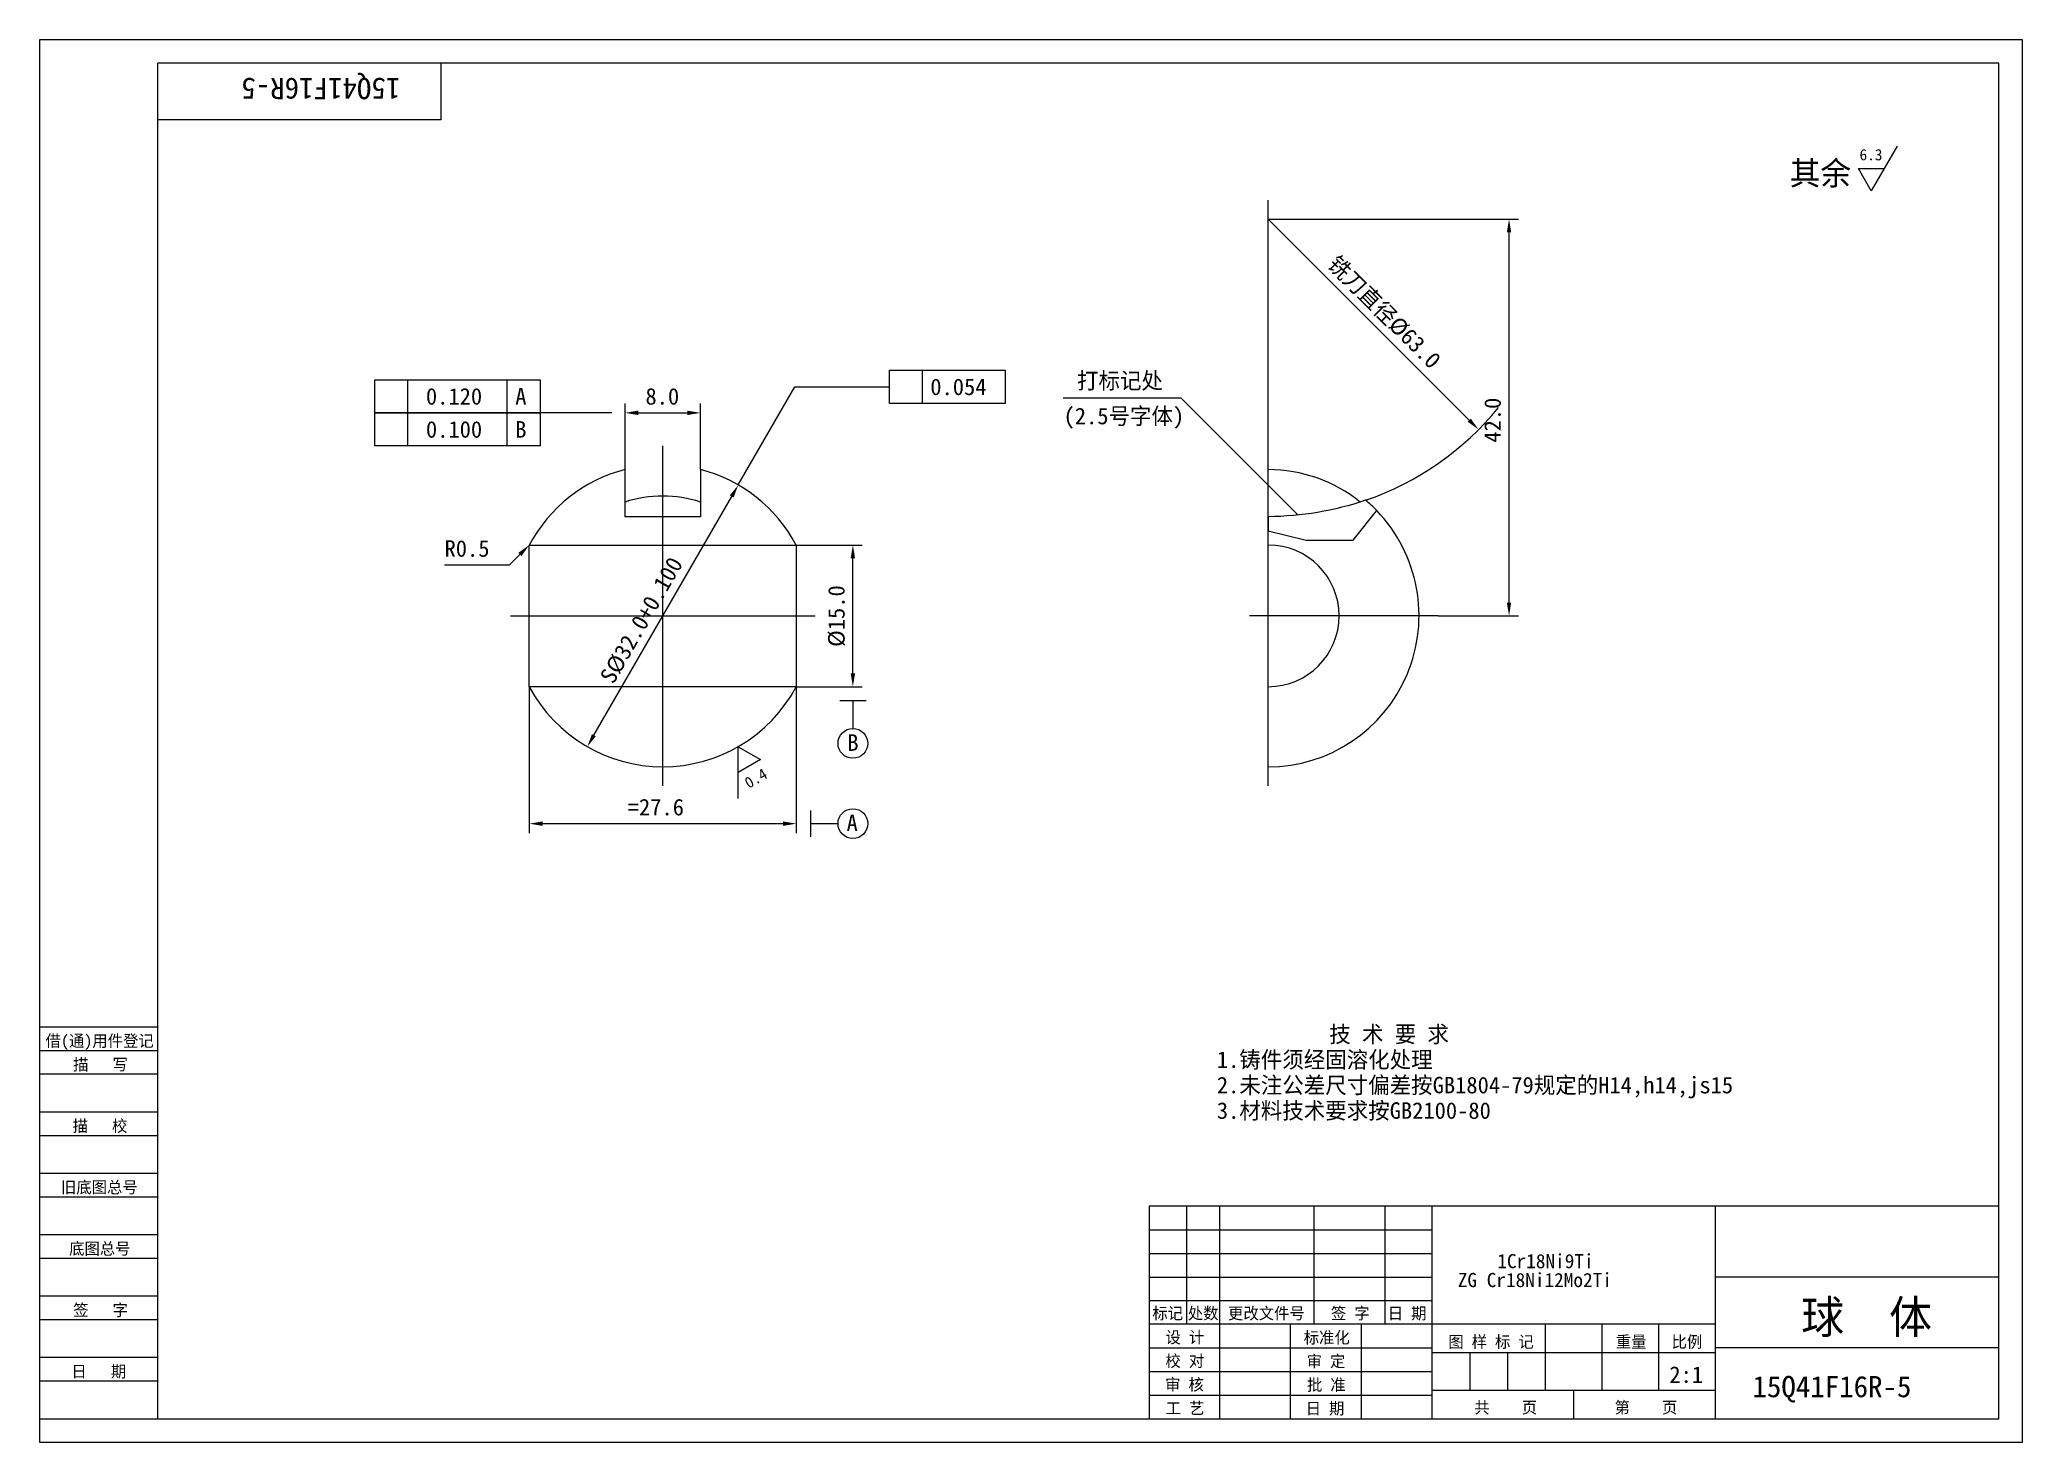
# Model space of a CAD drawing. Header units: metres. Extents: x 0 to 420, y 0 to 297.
import ezdxf

# ---------------------------------------------------------------- set-up
doc = ezdxf.new("R2010")
doc.units = ezdxf.units.M
for name, color, linetype in [('C', 6, 'Continuous'), ('D', 1, 'Continuous'), ('FL', 5, 'Continuous'), ('HA', 5, 'Continuous'), ('T', 7, 'Continuous'), ('TL', 4, 'Continuous')]:
    doc.layers.add(name, color=color, linetype=linetype)

# ---------------------------------------------------------------- blocks, each defined once
blk = doc.blocks.new('50Q05K1')
at = {"layer": 'D'}
for p, q in [((32, 24.28), (56.5, 24.28)), ((32, 17.28), (32, 24.28)), ((39, 17.28), (39, 24.28)), ((56.5, 24.28), (56.5, 17.28)), ((0, 0), (12, 20.78)), ((12, 20.78), (32, 20.78)), ((56.5, 17.28), (32, 17.28))]:
    blk.add_line(p, q, dxfattribs=at)
blk.add_text('0.054', height=3.5, dxfattribs=at).set_placement((40.67, 19.03))
blk = doc.blocks.new('50Q05K')
at = {"layer": 'D'}
for p, q in [((-53, 7), (-18, 7)), ((-53, 0), (-53, 7)), ((-46, 0), (-46, 7)), ((-25, 0), (-25, 7)), ((-18, 7), (-18, 0)), ((-53, 0), (-18, 0)), ((-53, -7), (-53, 0)), ((-18, 0), (-53, 0)), ((-46, -7), (-46, 0)), ((-25, -7), (-25, 0)), ((-12, 0), (-18, 0)), ((-18, 0), (-18, -7)), ((-2.8, 0), (-12, 0)), ((-18, -7), (-53, -7))]:
    blk.add_line(p, q, dxfattribs=at)
for s, p in [('0.120', (-42.17, 1.75)), ('A', (-23.25, 1.75)), ('0.100', (-42.17, -5.25)), ('B', (-23.25, -5.25))]:
    blk.add_text(s, height=3.5, dxfattribs=at).set_placement(p)
blk = doc.blocks.new('TUKUN3')
at = {"layer": 'FL'}
for p, q in [((420, 297), (0, 297)), ((0, 297), (0, 0)), ((420, 0), (420, 297)), ((0, 78), (25, 78)), ((0, 70), (25, 70)), ((0, 65), (25, 65)), ((0, 57), (25, 57)), ((0, 52), (25, 52)), ((243, 25), (243, 50)), ((250, 5), (250, 50)), ((270, 25), (270, 50)), ((285, 25), (285, 50)), ((0, 44), (25, 44)), ((235, 45), (295, 45)), ((0, 39), (25, 39)), ((235, 40), (295, 40)), ((235, 35), (295, 35)), ((0, 31), (25, 31)), ((235, 30), (295, 30)), ((0, 26), (25, 26)), ((280, 5), (280, 25)), ((0, 18), (25, 18)), ((235, 20), (295, 20)), ((0, 13), (25, 13)), ((235, 15), (295, 15)), ((235, 10), (295, 10)), ((0, 0), (420, 0))]:
    blk.add_line(p, q, dxfattribs=at)
at = {"layer": 'TL'}
for p, q in [((415, 292), (25, 292)), ((25, 5), (25, 292)), ((85, 292), (85, 280)), ((415, 5), (415, 292)), ((85, 280), (25, 280)), ((0, 88), (25, 88)), ((0, 83), (25, 83)), ((415, 50), (235, 50)), ((235, 50), (235, 5)), ((295, 5), (295, 50)), ((355, 5), (355, 50)), ((415, 35), (355, 35)), ((355, 25), (235, 25)), ((265, 5), (265, 25)), ((319, 11), (319, 25)), ((331, 11), (331, 25)), ((343, 11), (343, 25)), ((295, 19), (355, 19)), ((303, 11), (303, 19)), ((311, 11), (311, 19)), ((415, 20), (355, 20)), ((355, 11), (295, 11)), ((325, 5), (325, 11)), ((0, 5), (415, 5))]:
    blk.add_line(p, q, dxfattribs=at)
at = {"layer": 'T'}
for s, p in [('借(通)用件登记', (1.26, 83.76)), ('描   写', (7.09, 78.76)), ('描   校', (6.98, 65.76)), ('旧底图总号', (4.52, 52.76)), ('底图总号', (6.25, 39.76)), ('签   字', (7.1, 26.76)), ('标记', (235.71, 26.07)), ('处数', (243.22, 26.07)), ('更改文件号', (251.75, 26.07)), ('签 字', (273.53, 26.07)), ('日 期', (285.57, 26.07)), ('设 计', (238.5, 20.99)), ('标准化', (267.77, 20.93)), ('图 样 标 记', (298.4, 20.04)), ('重量', (333.88, 20.04)), ('比例', (345.7, 20.04)), ('校 对', (238.48, 15.99)), ('审 定', (268.39, 15.93)), ('日   期', (6.72, 13.76)), ('审 核', (238.41, 10.99)), ('批 准', (268.46, 10.93)), ('工 艺', (238.52, 5.99)), ('日 期', (268.18, 5.93)), ('共    页', (303.91, 6.13)), ('第    页', (333.62, 6.13))]:
    blk.add_text(s, height=2.5, dxfattribs=at).set_placement(p)

msp = doc.modelspace()

# ---------------------------------------------------------------- linework, layer by layer
at = {"layer": 'C'}
for points in [[(260.27, 139), (260.27, 263)], [(132, 139), (132, 211)], [(99.73, 175), (164.27, 175)], [(296.27, 175), (256.27, 175)]]:
    msp.add_lwpolyline(points, dxfattribs=at)
at = {"layer": 'D'}
for p, q in [((393.46, 274.46), (388, 265)), ((388, 265), (385.27, 269.73)), ((385.27, 269.73), (390.73, 269.73)), ((260.27, 259), (313.27, 259)), ((302.83, 216.43), (260.27, 259)), ((311.27, 177.8), (311.27, 256.2)), ((124, 205.98), (124, 219.98)), ((140, 205.98), (140, 219.98)), ((241.81, 221.06), (216.81, 221.06)), ((266.56, 196.31), (241.81, 221.06)), ((126.8, 217.98), (137.2, 217.98)), ((117.4, 149.71), (146.6, 200.29)), ((160.27, 190), (174.27, 190)), ((96.69, 185.76), (85.77, 185.76)), ((99.49, 185.76), (96.69, 185.76)), ((101.75, 188.02), (99.49, 185.76)), ((172.27, 162.8), (172.27, 187.2)), ((296.27, 175), (313.27, 175)), ((103.73, 160), (103.73, 129)), ((160.27, 160), (174.27, 160)), ((160.27, 160), (160.27, 129)), ((148, 136.36), (148, 147.29)), ((148, 147.29), (152.73, 144.56)), ((152.73, 144.56), (148, 141.82)), ((106.53, 131), (157.47, 131))]:
    msp.add_line(p, q, dxfattribs=at)
msp.add_lwpolyline([(280.89, 199.47, 0.14), (309.04, 219.12, 0.14)], format="xyb", dxfattribs=at)
for points in [[(175.07, 157), (169.47, 157)], [(172.27, 157), (172.27, 151.15)], [(163.27, 133.8), (163.27, 128.2)], [(163.27, 131), (169.12, 131)]]:
    msp.add_lwpolyline(points, dxfattribs=at)
for centre in [(172.27, 148), (172.27, 131)]:
    msp.add_circle(centre, 3.15, dxfattribs=at)
for points in [[(310.8, 256.2), (311.73, 256.2), (311.27, 259)], [(126.8, 218.45), (126.8, 217.52), (124, 217.98)], [(137.2, 218.45), (137.2, 217.52), (140, 217.98)], [(302.5, 216.1), (303.16, 216.76), (304.81, 214.45)], [(147, 200.05), (146.2, 200.52), (148, 202.71)], [(101.42, 188.35), (102.08, 187.69), (103.73, 190)], [(171.8, 187.2), (172.73, 187.2), (172.27, 190)], [(310.8, 177.8), (311.73, 177.8), (311.27, 175)], [(171.8, 162.8), (172.73, 162.8), (172.27, 160)], [(117.8, 149.48), (117, 149.95), (116, 147.29)], [(106.53, 131.47), (106.53, 130.53), (103.73, 131)], [(157.47, 131.47), (157.47, 130.53), (160.27, 131)]]:
    msp.add_solid(points, dxfattribs=at)
at = {"layer": 'HA'}
msp.add_lwpolyline([(260.27, 196), (260.27, 193), (268.27, 191), (278.27, 191), (283.23, 197.29)], dxfattribs=at)
at = {"layer": 'TL'}
for points in [[(160.27, 190, 0.21), (140, 205.98), (140, 196), (124, 196), (124, 205.98, 0.21), (103.73, 190), (160.27, 190)], [(279.75, 199.09, 0.17), (260.27, 205.98, 0.17)], [(140, 199.09, 0.16), (124, 199.09, 0.16)], [(283.23, 197.29, 0.03), (280.89, 199.47, -0.08), (260.27, 196, -0.08)], [(260.27, 143, 0.66), (283.23, 197.29, 0.66)], [(260.27, 160, 1), (260.27, 190, 1)], [(103.73, 160, 0.6), (160.27, 160), (103.73, 160)]]:
    msp.add_lwpolyline(points, format="xyb", dxfattribs=at)
for points in [[(103.73, 160), (103.73, 190)], [(160.27, 190), (160.27, 160)]]:
    msp.add_lwpolyline(points, dxfattribs=at)

# ---------------------------------------------------------------- block references
at = {"layer": 'D'}
for name, p in [('50Q05K1', (148, 202.71)), ('50Q05K', (124, 217.98))]:
    msp.add_blockref(name, p, dxfattribs=at)
at = {"layer": 'T'}
msp.add_blockref('TUKUN3', (0, 0), dxfattribs=at)

# ---------------------------------------------------------------- texts
at = {"layer": 'D'}
for s, height, rotation, p in [('15Q41F16R-5', 4.5, 180, (76.39, 288.89)), ('铣刀直径%%C63.0', 3.5, 315, (272.59, 249.15)), ('42.0', 3.5, 90, (309.52, 211.67)), ('S%%C32.0+0.100', 3.5, 60, (121.53, 160.36)), ('%%C15.0', 3.5, 90, (170.52, 168.42)), ('0.4', 2.38, 30, (150.21, 138.36))]:
    msp.add_text(s, height=height, rotation=rotation, dxfattribs=at).set_placement(p)
for s, height, p in [('6.3', 2.38, (385.51, 271.45)), ('其余', 5, (370.73, 266.22)), ('打标记处', 3.5, (219.75, 223.06)), ('8.0', 3.5, (128.33, 219.73)), ('(2.5号字体)', 3.5, (216.9, 215.56)), ('R0.5', 3.5, (85.77, 187.51)), ('B', 3.5, (171.1, 146.41)), ('=27.6', 3.5, (124.58, 132.75)), ('A', 3.5, (170.93, 129.41)), ('          技 术 要 求', 3.5, (249.37, 84.67)), ('1.铸件须经固溶化处理', 3.5, (249.37, 79.28)), ('2.未注公差尺寸偏差按GB1804-79规定的H14,h14,js15', 3.5, (249.37, 73.89)), ('3.材料技术要求按GB2100-80', 3.5, (249.37, 68.5)), ('1Cr18Ni9Ti', 3, (308.78, 36.87)), ('ZG Cr18Ni12Mo2Ti', 3, (300.41, 32.87)), ('球  体', 7, (373.15, 23.04)), ('2:1', 3.5, (345.23, 12.58)), ('15Q41F16R-5', 4.5, (362.83, 9.55))]:
    msp.add_text(s, height=height, dxfattribs=at).set_placement(p)

doc.saveas('drawing.dxf')
